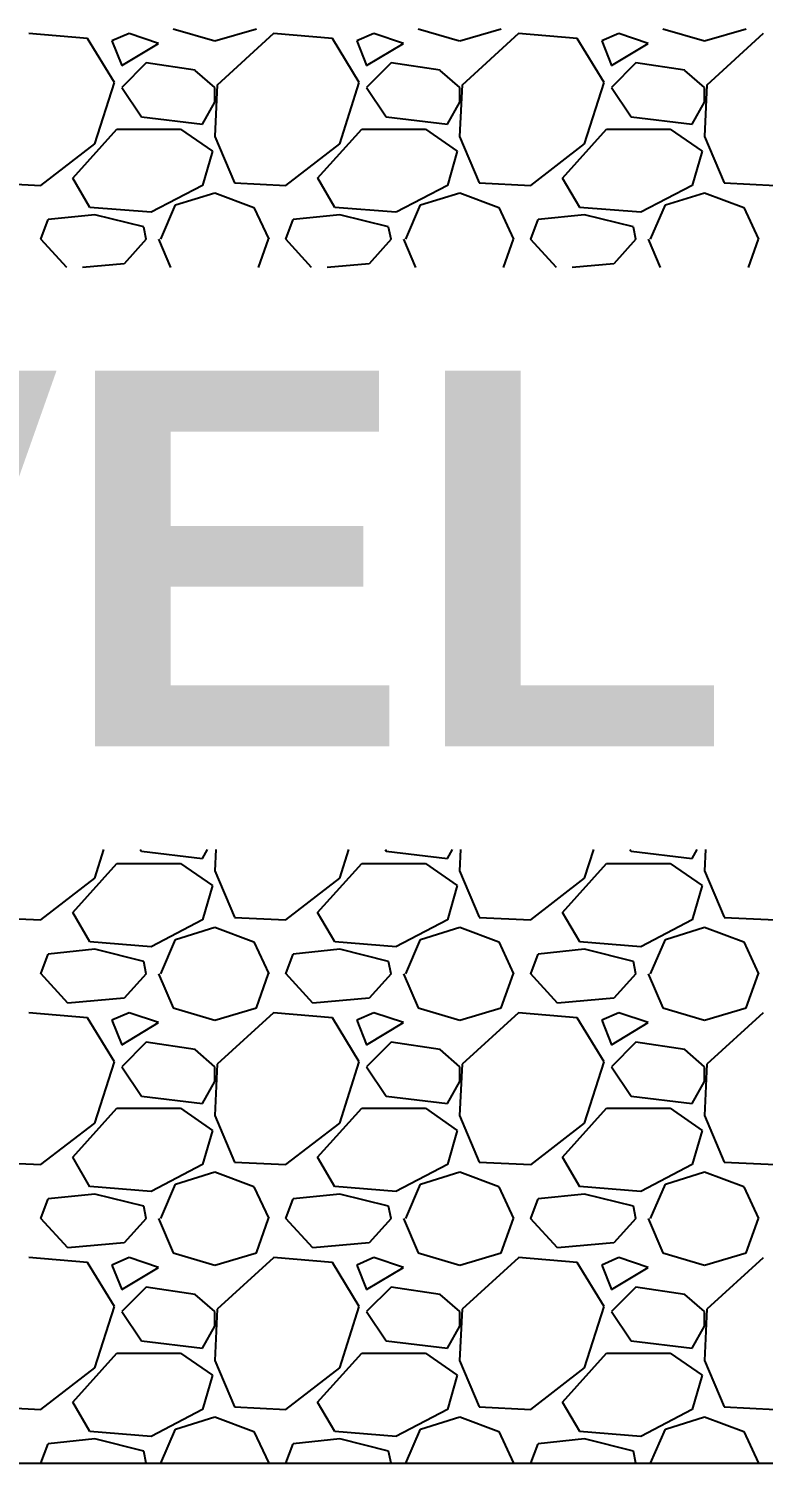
# Model space of a CAD drawing. Header units: metres. Extents: x 0 to 602, y 0 to 196.
# Drawn here: x 429.149 to 429.599, y 77.9 to 78.779 of the extents above; entities that cross this region are included whole.
import ezdxf

# ---------------------------------------------------------------- set-up
doc = ezdxf.new("R2010")
doc.units = ezdxf.units.M
doc.header["$MEASUREMENT"] = 0
doc.styles.add('style BOLD', font='arialbd.ttf')

msp = doc.modelspace()

# ---------------------------------------------------------------- linework, layer by layer
at = {"color": 2, "linetype": 'Continuous'}
for p, q in [((429.18481, 78.77331), (429.14881, 78.77631)), ((429.21031, 78.77632), (429.19981, 78.77182)), ((429.22831, 78.77032), (429.21031, 78.77632)), ((429.2373, 78.77931), (429.2628, 78.77181)), ((429.26281, 78.77181), (429.28831, 78.77931)), ((429.29881, 78.77631), (429.26431, 78.74481)), ((429.33481, 78.77331), (429.29881, 78.77631)), ((429.36031, 78.77632), (429.34981, 78.77182)), ((429.37831, 78.77032), (429.36031, 78.77632)), ((429.3873, 78.77931), (429.4128, 78.77181)), ((429.41281, 78.77181), (429.43831, 78.77931)), ((429.44881, 78.77631), (429.41431, 78.74481)), ((429.48481, 78.77331), (429.44881, 78.77631)), ((429.51031, 78.77632), (429.49981, 78.77182)), ((429.52831, 78.77032), (429.51031, 78.77632)), ((429.5373, 78.77931), (429.5628, 78.77181)), ((429.56281, 78.77181), (429.58831, 78.77931)), ((429.59881, 78.77631), (429.56431, 78.74481)), ((429.20133, 78.74632), (429.18483, 78.77332)), ((429.1998, 78.77182), (429.2058, 78.75682)), ((429.20581, 78.75682), (429.22831, 78.77032)), ((429.35133, 78.74632), (429.33483, 78.77332)), ((429.3498, 78.77182), (429.3558, 78.75682)), ((429.35581, 78.75682), (429.37831, 78.77032)), ((429.50133, 78.74632), (429.48483, 78.77332)), ((429.4998, 78.77182), (429.5058, 78.75682)), ((429.50581, 78.75682), (429.52831, 78.77032)), ((429.22081, 78.75832), (429.20581, 78.74332)), ((429.25081, 78.75382), (429.22081, 78.75832)), ((429.37081, 78.75832), (429.35581, 78.74332)), ((429.40081, 78.75382), (429.37081, 78.75832)), ((429.52081, 78.75832), (429.50581, 78.74332)), ((429.55081, 78.75382), (429.52081, 78.75832)), ((429.26282, 78.7433), (429.25082, 78.7538)), ((429.41282, 78.7433), (429.40082, 78.7538)), ((429.56283, 78.7433), (429.55083, 78.7538)), ((429.18931, 78.70881), (429.20131, 78.74631)), ((429.20581, 78.74332), (429.21781, 78.72532)), ((429.2643, 78.74482), (429.2628, 78.71332)), ((429.26281, 78.73432), (429.26281, 78.74332)), ((429.33931, 78.70881), (429.35131, 78.74631)), ((429.3558, 78.74332), (429.3678, 78.72532)), ((429.4143, 78.74482), (429.4128, 78.71332)), ((429.41281, 78.73432), (429.41281, 78.74332)), ((429.48931, 78.70881), (429.50131, 78.74631)), ((429.5058, 78.74332), (429.5178, 78.72532)), ((429.5643, 78.74482), (429.5628, 78.71332)), ((429.56281, 78.73432), (429.56281, 78.74332)), ((429.25532, 78.72082), (429.26282, 78.73432)), ((429.40532, 78.72082), (429.41282, 78.73432)), ((429.55532, 78.72082), (429.56282, 78.73432)), ((429.21781, 78.72531), (429.25531, 78.72081)), ((429.36781, 78.72531), (429.40531, 78.72081)), ((429.51781, 78.72531), (429.55531, 78.72081)), ((429.1758, 78.68782), (429.2028, 78.71782)), ((429.20281, 78.71782), (429.24181, 78.71782)), ((429.2418, 78.71783), (429.2613, 78.70433)), ((429.3258, 78.68782), (429.3528, 78.71782)), ((429.35281, 78.71782), (429.39181, 78.71782)), ((429.3918, 78.71783), (429.4113, 78.70433)), ((429.4758, 78.68782), (429.5028, 78.71782)), ((429.50281, 78.71782), (429.54181, 78.71782)), ((429.5418, 78.71783), (429.5613, 78.70433)), ((429.15631, 78.68331), (429.18931, 78.70881)), ((429.26279, 78.71334), (429.27479, 78.68484)), ((429.30631, 78.6833), (429.33931, 78.7088)), ((429.41279, 78.71334), (429.42479, 78.68484)), ((429.45631, 78.6833), (429.48931, 78.7088)), ((429.56279, 78.71334), (429.57479, 78.68484)), ((429.26131, 78.70431), (429.25531, 78.68331)), ((429.41131, 78.70431), (429.40531, 78.68331)), ((429.56131, 78.70431), (429.55531, 78.68331)), ((429.12481, 78.68481), (429.15631, 78.68331)), ((429.18632, 78.66981), (429.17582, 78.68781)), ((429.25531, 78.68332), (429.22381, 78.66682)), ((429.27481, 78.68481), (429.30631, 78.68331)), ((429.33633, 78.66981), (429.32583, 78.68781)), ((429.40531, 78.68332), (429.37381, 78.66682)), ((429.4248, 78.68481), (429.45631, 78.68331)), ((429.48633, 78.66981), (429.47583, 78.68781)), ((429.55531, 78.68332), (429.52381, 78.66682)), ((429.5748, 78.68481), (429.6063, 78.68331)), ((429.2298, 78.65031), (429.2388, 78.67131)), ((429.23881, 78.67132), (429.26281, 78.67882)), ((429.26281, 78.67882), (429.28681, 78.66982)), ((429.3798, 78.65031), (429.3888, 78.67131)), ((429.38881, 78.67132), (429.41281, 78.67882)), ((429.41281, 78.67882), (429.43681, 78.66982)), ((429.5298, 78.65031), (429.5388, 78.67131)), ((429.53881, 78.67132), (429.56281, 78.67882)), ((429.56281, 78.67882), (429.58681, 78.66982)), ((429.15631, 78.65032), (429.16081, 78.66232)), ((429.18931, 78.66531), (429.16081, 78.66231)), ((429.2238, 78.66683), (429.1863, 78.66983)), ((429.21931, 78.65782), (429.18931, 78.66532)), ((429.28681, 78.66981), (429.29581, 78.65031)), ((429.30631, 78.65032), (429.31081, 78.66232)), ((429.33931, 78.66531), (429.31081, 78.66231)), ((429.3738, 78.66683), (429.3363, 78.66983)), ((429.36931, 78.65782), (429.33931, 78.66532)), ((429.43681, 78.66981), (429.44581, 78.65031)), ((429.45631, 78.65032), (429.46081, 78.66232)), ((429.48931, 78.66531), (429.46081, 78.66231)), ((429.5238, 78.66683), (429.4863, 78.66983)), ((429.51931, 78.65782), (429.48931, 78.66532)), ((429.58681, 78.66981), (429.59581, 78.65031)), ((429.22081, 78.65031), (429.21931, 78.65781)), ((429.37081, 78.65031), (429.36931, 78.65781)), ((429.52081, 78.65031), (429.51931, 78.65781)), ((429.17212, 78.63309), (429.1563, 78.65034)), ((429.2208, 78.65032), (429.2073, 78.63532)), ((429.2283, 78.65032), (429.23568, 78.63309)), ((429.28965, 78.63309), (429.2958, 78.65032)), ((429.32212, 78.63309), (429.3063, 78.65034)), ((429.3708, 78.65032), (429.3573, 78.63532)), ((429.3783, 78.65032), (429.38568, 78.63309)), ((429.43965, 78.63309), (429.4458, 78.65033)), ((429.47212, 78.63309), (429.4563, 78.65034)), ((429.5208, 78.65032), (429.5073, 78.63532)), ((429.5283, 78.65032), (429.53568, 78.63309)), ((429.58965, 78.63309), (429.5958, 78.65033)), ((429.20731, 78.63532), (429.18171, 78.63309)), ((429.35731, 78.63532), (429.33171, 78.63309)), ((429.50731, 78.63532), (429.48171, 78.63309)), ((429.18931, 78.25881), (429.19491, 78.27632)), ((429.21714, 78.27632), (429.21781, 78.27532)), ((429.21781, 78.27531), (429.25531, 78.27081)), ((429.25532, 78.27082), (429.25838, 78.27632)), ((429.26342, 78.27632), (429.2628, 78.26332)), ((429.33931, 78.25881), (429.34491, 78.27632)), ((429.36714, 78.27632), (429.36781, 78.27532)), ((429.36781, 78.27531), (429.40531, 78.27081)), ((429.40532, 78.27082), (429.40838, 78.27632)), ((429.41342, 78.27632), (429.4128, 78.26332)), ((429.48931, 78.25881), (429.49491, 78.27632)), ((429.51714, 78.27632), (429.51781, 78.27532)), ((429.51781, 78.27531), (429.55531, 78.27081)), ((429.55532, 78.27082), (429.55838, 78.27632)), ((429.56342, 78.27632), (429.5628, 78.26332)), ((429.1758, 78.23782), (429.2028, 78.26782)), ((429.20281, 78.26782), (429.24181, 78.26782)), ((429.24181, 78.26783), (429.26131, 78.25433)), ((429.3258, 78.23782), (429.3528, 78.26782)), ((429.35281, 78.26782), (429.39181, 78.26782)), ((429.39181, 78.26783), (429.41131, 78.25433)), ((429.4758, 78.23782), (429.5028, 78.26782)), ((429.50281, 78.26782), (429.54181, 78.26782)), ((429.5418, 78.26783), (429.5613, 78.25433)), ((429.15631, 78.2333), (429.18931, 78.2588)), ((429.26279, 78.26334), (429.27479, 78.23484)), ((429.30631, 78.2333), (429.33931, 78.2588)), ((429.41279, 78.26334), (429.42479, 78.23484)), ((429.45631, 78.2333), (429.48931, 78.2588)), ((429.56279, 78.26334), (429.57479, 78.23484)), ((429.26131, 78.25431), (429.25531, 78.23331)), ((429.41131, 78.25431), (429.40531, 78.23331)), ((429.56131, 78.25431), (429.55531, 78.23331)), ((429.12481, 78.23482), (429.15631, 78.23332)), ((429.18632, 78.21981), (429.17582, 78.23781)), ((429.2553, 78.23332), (429.2238, 78.21682)), ((429.27481, 78.23482), (429.30631, 78.23332)), ((429.33632, 78.21981), (429.32582, 78.23781)), ((429.4053, 78.23332), (429.3738, 78.21682)), ((429.42481, 78.23482), (429.45631, 78.23332)), ((429.48632, 78.21981), (429.47582, 78.23781)), ((429.5553, 78.23332), (429.5238, 78.21682)), ((429.57481, 78.23482), (429.60631, 78.23332)), ((429.23881, 78.22132), (429.26281, 78.22882)), ((429.26281, 78.22882), (429.28681, 78.21982)), ((429.38881, 78.22132), (429.41281, 78.22882)), ((429.41281, 78.22882), (429.43681, 78.21982)), ((429.53881, 78.22132), (429.56281, 78.22882)), ((429.56281, 78.22882), (429.58681, 78.21982)), ((429.18931, 78.21532), (429.16081, 78.21232)), ((429.22381, 78.21682), (429.18631, 78.21982)), ((429.21931, 78.20782), (429.18931, 78.21532)), ((429.2298, 78.20031), (429.2388, 78.22131)), ((429.28681, 78.21981), (429.29581, 78.20031)), ((429.33931, 78.21532), (429.31081, 78.21232)), ((429.37381, 78.21682), (429.33631, 78.21982)), ((429.36931, 78.20782), (429.33931, 78.21532)), ((429.3798, 78.20031), (429.3888, 78.22131)), ((429.43681, 78.21981), (429.44581, 78.20031)), ((429.48931, 78.21532), (429.46081, 78.21232)), ((429.52381, 78.21682), (429.48631, 78.21982)), ((429.51931, 78.20782), (429.48931, 78.21532)), ((429.5298, 78.20031), (429.5388, 78.22131)), ((429.58681, 78.21981), (429.59581, 78.20031)), ((429.15631, 78.20032), (429.16081, 78.21232)), ((429.22081, 78.20031), (429.21931, 78.20781)), ((429.30631, 78.20032), (429.31081, 78.21232)), ((429.37081, 78.20031), (429.36931, 78.20781)), ((429.45631, 78.20032), (429.46081, 78.21232)), ((429.52081, 78.20031), (429.51931, 78.20781)), ((429.1728, 78.18234), (429.1563, 78.20034)), ((429.2208, 78.20032), (429.2073, 78.18532)), ((429.2283, 78.20032), (429.2373, 78.17932)), ((429.2883, 78.17932), (429.2958, 78.20033)), ((429.3228, 78.18234), (429.3063, 78.20034)), ((429.3708, 78.20032), (429.3573, 78.18532)), ((429.3783, 78.20032), (429.3873, 78.17932)), ((429.4383, 78.17933), (429.4458, 78.20033)), ((429.4728, 78.18234), (429.4563, 78.20034)), ((429.5208, 78.20032), (429.5073, 78.18532)), ((429.5283, 78.20032), (429.5373, 78.17932)), ((429.5883, 78.17933), (429.5958, 78.20033)), ((429.20731, 78.18531), (429.17281, 78.18231)), ((429.23731, 78.17931), (429.26281, 78.17181)), ((429.26281, 78.17182), (429.28831, 78.17932)), ((429.35731, 78.18531), (429.32281, 78.18231)), ((429.38731, 78.17931), (429.41281, 78.17181)), ((429.41281, 78.17182), (429.43831, 78.17932)), ((429.50731, 78.18531), (429.47281, 78.18231)), ((429.53731, 78.17931), (429.56281, 78.17181)), ((429.56281, 78.17182), (429.58831, 78.17932)), ((429.18481, 78.17332), (429.14881, 78.17632)), ((429.20133, 78.14632), (429.18483, 78.17332)), ((429.1998, 78.17182), (429.2058, 78.15682)), ((429.21031, 78.17632), (429.19981, 78.17182)), ((429.20581, 78.15682), (429.22831, 78.17032)), ((429.22831, 78.17032), (429.21031, 78.17632)), ((429.2988, 78.17631), (429.2643, 78.14481)), ((429.33481, 78.17332), (429.29881, 78.17632)), ((429.35133, 78.14632), (429.33483, 78.17332)), ((429.3498, 78.17182), (429.3558, 78.15682)), ((429.36031, 78.17632), (429.34981, 78.17182)), ((429.35581, 78.15682), (429.37831, 78.17032)), ((429.37831, 78.17032), (429.36031, 78.17632)), ((429.4488, 78.17631), (429.4143, 78.14481)), ((429.48481, 78.17332), (429.44881, 78.17632)), ((429.50133, 78.14632), (429.48483, 78.17332)), ((429.4998, 78.17182), (429.5058, 78.15682)), ((429.51031, 78.17632), (429.49981, 78.17182)), ((429.50581, 78.15682), (429.52831, 78.17032)), ((429.52831, 78.17032), (429.51031, 78.17632)), ((429.5988, 78.17631), (429.5643, 78.14481)), ((429.22081, 78.15832), (429.20581, 78.14332)), ((429.25081, 78.15382), (429.22081, 78.15832)), ((429.26282, 78.1433), (429.25082, 78.1538)), ((429.37081, 78.15831), (429.35581, 78.14332)), ((429.40081, 78.15382), (429.37081, 78.15832)), ((429.41282, 78.1433), (429.40082, 78.1538)), ((429.52081, 78.15831), (429.50581, 78.14331)), ((429.55081, 78.15382), (429.52081, 78.15832)), ((429.56282, 78.1433), (429.55082, 78.1538)), ((429.18931, 78.10881), (429.20131, 78.14631)), ((429.20581, 78.14332), (429.21781, 78.12532)), ((429.2643, 78.14482), (429.2628, 78.11332)), ((429.26281, 78.13432), (429.26281, 78.14332)), ((429.33931, 78.10881), (429.35131, 78.14631)), ((429.35581, 78.14332), (429.36781, 78.12532)), ((429.4143, 78.14482), (429.4128, 78.11332)), ((429.41281, 78.13432), (429.41281, 78.14332)), ((429.48931, 78.10881), (429.50131, 78.14631)), ((429.50581, 78.14332), (429.51781, 78.12532)), ((429.5643, 78.14482), (429.5628, 78.11332)), ((429.56281, 78.13432), (429.56281, 78.14332)), ((429.25532, 78.12082), (429.26282, 78.13432)), ((429.40532, 78.12082), (429.41282, 78.13432)), ((429.55532, 78.12082), (429.56282, 78.13432)), ((429.1758, 78.08782), (429.2028, 78.11782)), ((429.20281, 78.11782), (429.24181, 78.11782)), ((429.21781, 78.12531), (429.25531, 78.12081)), ((429.24181, 78.11783), (429.26131, 78.10433)), ((429.3258, 78.08782), (429.3528, 78.11782)), ((429.35281, 78.11782), (429.39181, 78.11782)), ((429.36781, 78.12531), (429.40531, 78.12081)), ((429.39181, 78.11783), (429.41131, 78.10433)), ((429.4758, 78.08782), (429.5028, 78.11782)), ((429.50281, 78.11782), (429.54181, 78.11782)), ((429.51781, 78.12531), (429.55531, 78.12081)), ((429.5418, 78.11783), (429.5613, 78.10433)), ((429.15631, 78.0833), (429.18931, 78.1088)), ((429.26279, 78.11334), (429.27479, 78.08484)), ((429.30631, 78.0833), (429.33931, 78.1088)), ((429.41279, 78.11334), (429.42479, 78.08484)), ((429.45631, 78.08329), (429.48931, 78.10879)), ((429.56279, 78.11334), (429.57479, 78.08484)), ((429.26131, 78.10431), (429.25531, 78.08331)), ((429.41131, 78.10431), (429.40531, 78.08331)), ((429.56131, 78.10431), (429.55531, 78.08331)), ((429.12481, 78.08482), (429.15631, 78.08332)), ((429.18632, 78.06981), (429.17582, 78.08781)), ((429.2553, 78.08332), (429.2238, 78.06682)), ((429.27481, 78.08482), (429.30631, 78.08332)), ((429.33632, 78.06981), (429.32582, 78.08781)), ((429.4053, 78.08332), (429.3738, 78.06682)), ((429.42481, 78.08482), (429.45631, 78.08332)), ((429.48632, 78.06981), (429.47582, 78.08781)), ((429.5553, 78.08333), (429.5238, 78.06683)), ((429.57481, 78.08482), (429.60631, 78.08332)), ((429.23881, 78.07132), (429.26281, 78.07882)), ((429.26281, 78.07882), (429.28681, 78.06982)), ((429.38881, 78.07132), (429.41281, 78.07882)), ((429.41281, 78.07882), (429.43681, 78.06982)), ((429.53881, 78.07132), (429.56281, 78.07882)), ((429.56281, 78.07882), (429.58681, 78.06982)), ((429.18931, 78.06532), (429.16081, 78.06232)), ((429.22381, 78.06682), (429.18631, 78.06982)), ((429.21931, 78.05782), (429.18931, 78.06532)), ((429.2298, 78.05031), (429.2388, 78.07131)), ((429.28681, 78.06981), (429.29581, 78.05031)), ((429.33931, 78.06532), (429.31081, 78.06232)), ((429.37381, 78.06682), (429.33631, 78.06982)), ((429.36931, 78.05782), (429.33931, 78.06532)), ((429.3798, 78.05031), (429.3888, 78.07131)), ((429.43681, 78.06981), (429.44581, 78.05031)), ((429.48931, 78.06532), (429.46081, 78.06232)), ((429.52381, 78.06682), (429.48631, 78.06982)), ((429.51931, 78.05782), (429.48931, 78.06532)), ((429.5298, 78.05031), (429.5388, 78.07131)), ((429.58681, 78.06981), (429.59581, 78.05031)), ((429.15631, 78.05032), (429.16081, 78.06232)), ((429.22081, 78.05031), (429.21931, 78.05781)), ((429.30631, 78.05032), (429.31081, 78.06232)), ((429.37081, 78.05031), (429.36931, 78.05781)), ((429.45631, 78.05032), (429.46081, 78.06232)), ((429.52081, 78.05031), (429.51931, 78.05781)), ((429.1728, 78.03233), (429.1563, 78.05033)), ((429.2208, 78.05032), (429.2073, 78.03532)), ((429.2283, 78.05032), (429.2373, 78.02932)), ((429.2883, 78.02933), (429.2958, 78.05033)), ((429.3228, 78.03234), (429.3063, 78.05034)), ((429.3708, 78.05032), (429.3573, 78.03532)), ((429.3783, 78.05032), (429.3873, 78.02932)), ((429.4383, 78.02933), (429.4458, 78.05033)), ((429.4728, 78.03234), (429.4563, 78.05034)), ((429.5208, 78.05033), (429.5073, 78.03533)), ((429.5283, 78.05032), (429.5373, 78.02932)), ((429.5883, 78.02933), (429.5958, 78.05033)), ((429.20731, 78.03531), (429.17281, 78.03231)), ((429.23731, 78.02932), (429.26281, 78.02182)), ((429.26281, 78.02182), (429.28831, 78.02932)), ((429.35731, 78.03531), (429.32281, 78.03231)), ((429.38731, 78.02932), (429.41281, 78.02182)), ((429.41281, 78.02182), (429.43831, 78.02932)), ((429.50731, 78.03531), (429.47281, 78.03231)), ((429.53731, 78.02932), (429.56281, 78.02182)), ((429.56281, 78.02182), (429.58831, 78.02932)), ((429.18481, 78.02332), (429.14881, 78.02632)), ((429.20132, 77.99632), (429.18482, 78.02332)), ((429.1998, 78.02182), (429.2058, 78.00682)), ((429.21031, 78.02632), (429.19981, 78.02182)), ((429.20581, 78.00682), (429.22831, 78.02032)), ((429.22831, 78.02032), (429.21031, 78.02632)), ((429.2988, 78.02631), (429.2643, 77.99481)), ((429.33481, 78.02332), (429.29881, 78.02632)), ((429.35133, 77.99632), (429.33483, 78.02332)), ((429.3498, 78.02182), (429.3558, 78.00682)), ((429.36031, 78.02632), (429.34981, 78.02182)), ((429.35581, 78.00682), (429.37831, 78.02032)), ((429.37831, 78.02032), (429.36031, 78.02632)), ((429.4488, 78.02631), (429.4143, 77.99481)), ((429.48481, 78.02332), (429.44881, 78.02632)), ((429.50133, 77.99632), (429.48483, 78.02332)), ((429.4998, 78.02182), (429.5058, 78.00682)), ((429.51031, 78.02632), (429.49981, 78.02182)), ((429.50581, 78.00682), (429.52831, 78.02032)), ((429.52831, 78.02032), (429.51031, 78.02632)), ((429.5988, 78.02631), (429.5643, 77.99481)), ((429.22081, 78.00832), (429.20581, 77.99332)), ((429.25081, 78.00382), (429.22081, 78.00832)), ((429.26282, 77.99331), (429.25082, 78.00381)), ((429.37081, 78.00831), (429.35581, 77.99331)), ((429.40081, 78.00382), (429.37081, 78.00832)), ((429.41282, 77.9933), (429.40082, 78.0038)), ((429.52081, 78.00831), (429.50581, 77.99331)), ((429.55081, 78.00382), (429.52081, 78.00832)), ((429.56282, 77.9933), (429.55082, 78.0038)), ((429.18931, 77.95881), (429.20131, 77.99631)), ((429.2643, 77.99482), (429.2628, 77.96332)), ((429.33931, 77.95881), (429.35131, 77.99631)), ((429.4143, 77.99482), (429.4128, 77.96332)), ((429.48931, 77.95881), (429.50131, 77.99631)), ((429.5643, 77.99482), (429.5628, 77.96332)), ((429.20581, 77.99332), (429.21781, 77.97532)), ((429.26281, 77.98432), (429.26281, 77.99332)), ((429.35581, 77.99332), (429.36781, 77.97532)), ((429.41281, 77.98432), (429.41281, 77.99332)), ((429.50581, 77.99332), (429.51781, 77.97532)), ((429.56281, 77.98432), (429.56281, 77.99332)), ((429.25532, 77.97082), (429.26282, 77.98432)), ((429.40532, 77.97082), (429.41282, 77.98432)), ((429.55532, 77.97082), (429.56282, 77.98432)), ((429.1758, 77.93782), (429.2028, 77.96782)), ((429.20281, 77.96782), (429.24181, 77.96782)), ((429.21781, 77.97532), (429.25531, 77.97082)), ((429.24181, 77.96783), (429.26131, 77.95433)), ((429.3258, 77.93782), (429.3528, 77.96782)), ((429.35281, 77.96782), (429.39181, 77.96782)), ((429.36781, 77.97531), (429.40531, 77.97081)), ((429.39181, 77.96783), (429.41131, 77.95433)), ((429.4758, 77.93783), (429.5028, 77.96783)), ((429.50281, 77.96782), (429.54181, 77.96782)), ((429.51781, 77.97531), (429.55531, 77.97081)), ((429.54181, 77.96783), (429.56131, 77.95433)), ((429.15631, 77.9333), (429.18931, 77.9588)), ((429.26279, 77.96334), (429.27479, 77.93484)), ((429.30631, 77.93329), (429.33931, 77.95879)), ((429.41279, 77.96334), (429.42479, 77.93484)), ((429.45631, 77.93329), (429.48931, 77.95879)), ((429.56279, 77.96334), (429.57479, 77.93484)), ((429.26131, 77.95431), (429.25531, 77.93331)), ((429.41131, 77.95431), (429.40531, 77.93331)), ((429.56131, 77.95431), (429.55531, 77.93331)), ((429.12481, 77.93482), (429.15631, 77.93332)), ((429.18632, 77.91981), (429.17582, 77.93781)), ((429.2553, 77.93333), (429.2238, 77.91683)), ((429.27481, 77.93482), (429.30631, 77.93332)), ((429.33632, 77.91981), (429.32582, 77.93781)), ((429.4053, 77.93333), (429.3738, 77.91683)), ((429.42481, 77.93482), (429.45631, 77.93332)), ((429.48632, 77.91981), (429.47582, 77.93781)), ((429.5553, 77.93333), (429.5238, 77.91683)), ((429.57481, 77.93482), (429.60631, 77.93332)), ((429.23881, 77.92132), (429.26281, 77.92882)), ((429.26281, 77.92882), (429.28681, 77.91982)), ((429.38881, 77.92132), (429.41281, 77.92882)), ((429.41281, 77.92882), (429.43681, 77.91982)), ((429.53881, 77.92132), (429.56281, 77.92882)), ((429.56281, 77.92882), (429.58681, 77.91982)), ((429.18931, 77.91532), (429.16081, 77.91232)), ((429.22381, 77.91682), (429.18631, 77.91982)), ((429.21931, 77.90782), (429.18931, 77.91532)), ((429.2298, 77.90032), (429.2388, 77.92131)), ((429.28681, 77.91981), (429.29581, 77.90032)), ((429.33931, 77.91532), (429.31081, 77.91232)), ((429.37381, 77.91682), (429.33631, 77.91982)), ((429.36931, 77.90782), (429.33931, 77.91532)), ((429.3798, 77.90032), (429.3888, 77.92131)), ((429.43681, 77.91981), (429.44581, 77.90032)), ((429.48931, 77.91532), (429.46081, 77.91232)), ((429.52381, 77.91682), (429.48631, 77.91982)), ((429.51931, 77.90782), (429.48931, 77.91532)), ((429.5298, 77.90032), (429.5388, 77.92131)), ((429.58681, 77.91981), (429.59581, 77.90032)), ((429.15631, 77.90032), (429.16081, 77.91232)), ((429.22081, 77.90032), (429.21931, 77.90781)), ((429.30631, 77.90032), (429.31081, 77.91232)), ((429.37081, 77.90032), (429.36931, 77.90781)), ((429.45631, 77.90032), (429.46081, 77.91232)), ((429.52081, 77.90032), (429.51931, 77.90781)), ((429.15632, 77.90032), (429.1563, 77.90033)), ((429.2208, 77.90032), (429.2208, 77.90032)), ((429.2283, 77.90032), (429.2283, 77.90032)), ((429.2958, 77.90032), (429.2958, 77.90033)), ((429.30632, 77.90032), (429.3063, 77.90033)), ((429.3708, 77.90033), (429.37079, 77.90032)), ((429.3783, 77.90032), (429.3783, 77.90032)), ((429.4458, 77.90032), (429.4458, 77.90033)), ((429.45632, 77.90032), (429.4563, 77.90034)), ((429.5208, 77.90033), (429.52079, 77.90032)), ((429.5283, 77.90032), (429.5283, 77.90032)), ((429.5958, 77.90032), (429.5958, 77.90033))]:
    msp.add_line(p, q, dxfattribs=at)
at = {"linetype": 'Continuous'}
msp.add_line((427.16281, 77.90032), (431.39034, 77.90032), dxfattribs=at)

# ---------------------------------------------------------------- texts
at = {"linetype": 'Continuous', "style": 'style BOLD'}
msp.add_text('GRAVEL', height=0.23, dxfattribs=at).set_placement((428.23983, 78.33971))

doc.saveas('drawing.dxf')
